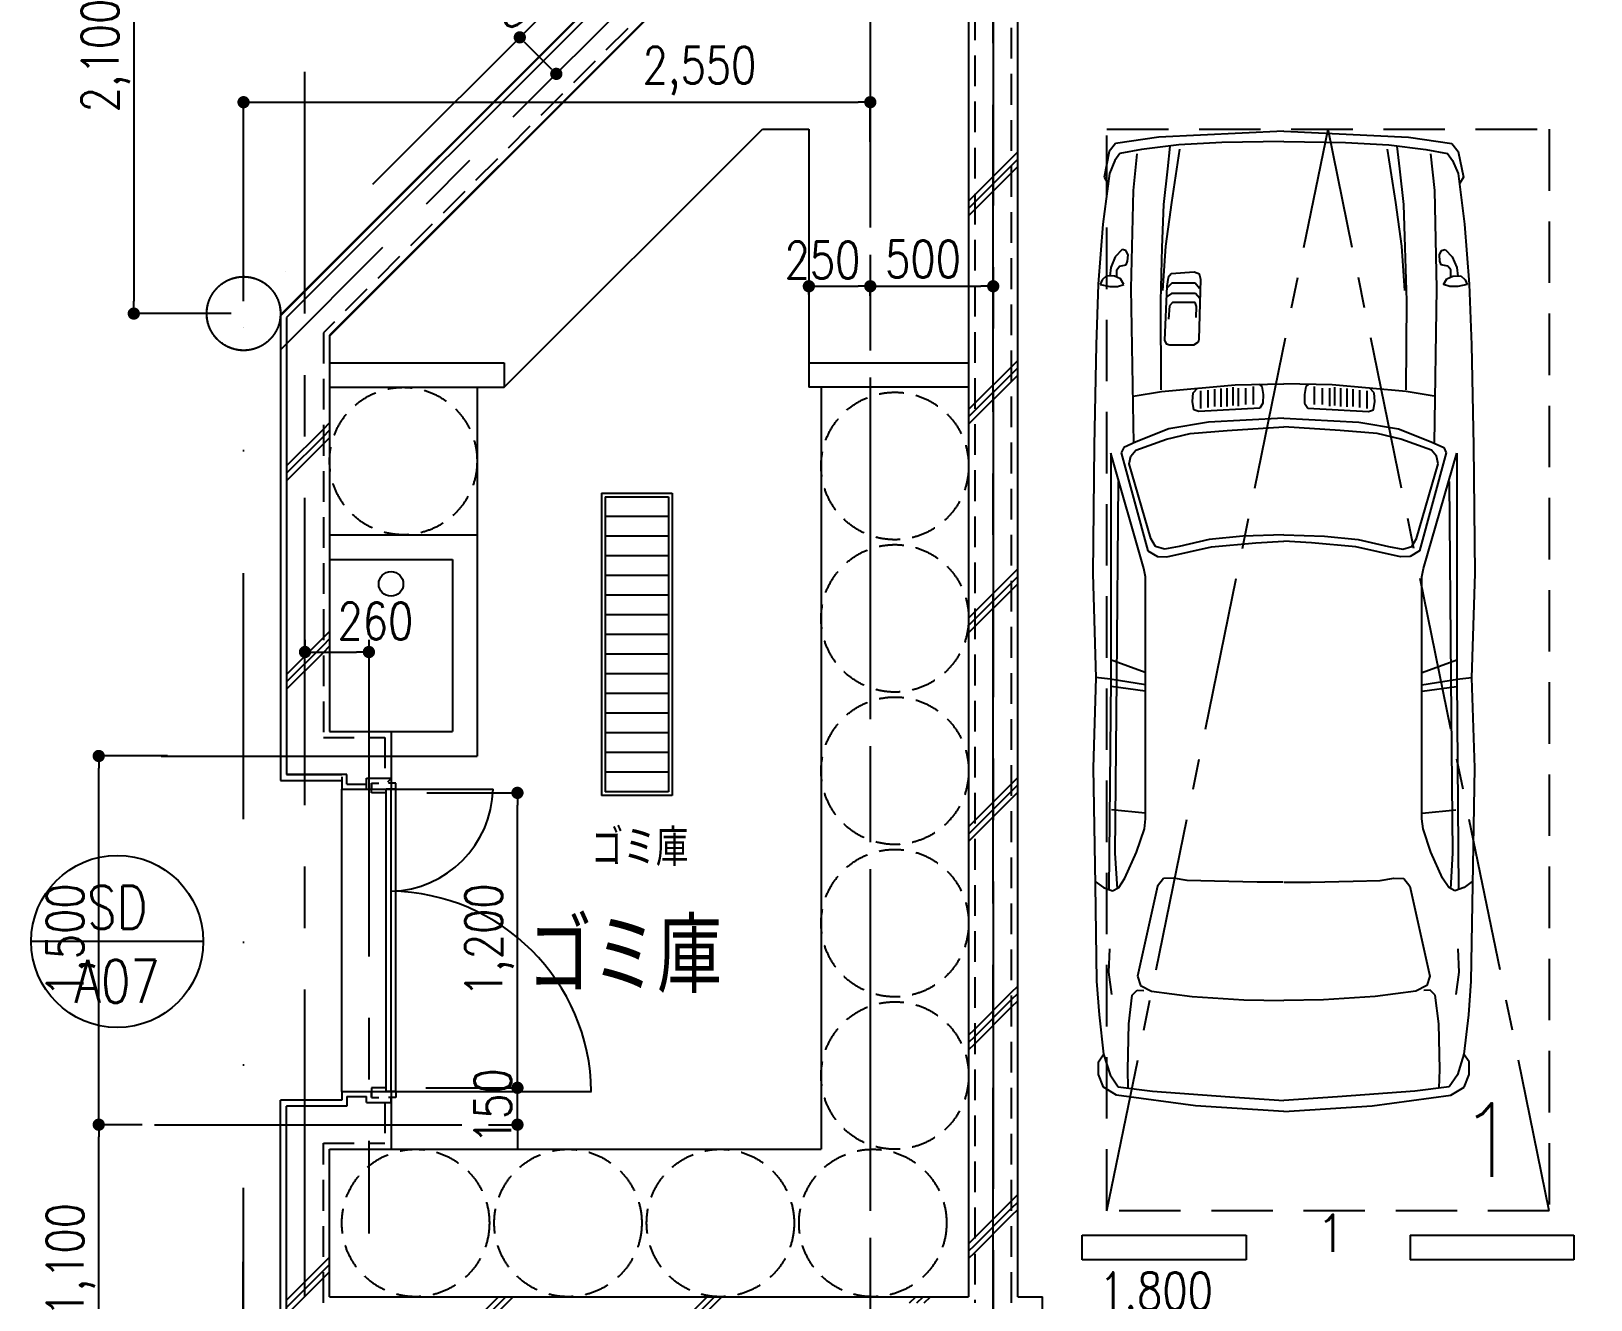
# Model space of a CAD drawing. Header units: millimetres. Extents: x 15495 to 166182, y -39946 to 18307.
# Drawn here: x 26627 to 32972, y -27691 to -22530 of the extents above; entities that cross this region are included whole.
import ezdxf
from ezdxf.enums import TextEntityAlignment as Align

# ---------------------------------------------------------------- set-up
doc = ezdxf.new("R2010")
doc.units = ezdxf.units.MM
doc.header["$LTSCALE"] = 1000
for name, pattern in [('CENTER', [2, 1.25, -0.25, 0.25, -0.25]), ('DASHED', [0.75, 0.5, -0.25]), ('DASHED2', [0.375, 0.25, -0.125]), ('DIVIDEX2', [2.5, 1, -0.5, 0, -0.5, 0, -0.5])]:
    doc.linetypes.add(name, pattern=pattern)
doc.layers.get('0').update_dxf_attribs({"linetype": 'CONTINUOUS'})
for name, color, linetype in [('1F-A_ELSE-100', 6, 'CONTINUOUS'), ('1F-A_ELSE-50', 6, 'CONTINUOUS'), ('1F-A_SITE-100', 1, 'DIVIDEX2'), ('1F-A_SITE-50', 1, 'DIVIDEX2'), ('1F-DT_ID-100', 13, 'CONTINUOUS'), ('1F-E_DIM-50', 3, 'CONTINUOUS'), ('1F-E_GRID-100', 1, 'CENTER'), ('1F-E_GRID-50', 1, 'CENTER'), ('1F-E_TEXT-100', 3, 'CONTINUOUS'), ('1F-E_TEXT-50', 3, 'CONTINUOUS'), ('1F-F_FINI1-100', 190, 'CONTINUOUS'), ('1F-F_FINI1-50', 190, 'CONTINUOUS'), ('1F-F_FITT1-100', 5, 'CONTINUOUS'), ('1F-F_FITT1-50', 5, 'CONTINUOUS'), ('1F-F_HAT1-50', 9, 'CONTINUOUS'), ('1F-H-AREA-50', 1, 'CENTER'), ('1F-H_LINE1-100', 140, 'CONTINUOUS'), ('1F-H_LINE1-50', 140, 'CONTINUOUS'), ('1F-R_EWALL-50', 7, 'CONTINUOUS'), ('DT_ID', 13, 'CONTINUOUS'), ('E_TEXT', 3, 'CONTINUOUS'), ('F_FITT1-100', 5, 'CONTINUOUS'), ('F_FITT1-50', 5, 'CONTINUOUS')]:
    doc.layers.add(name, color=color, linetype=linetype)
doc.styles.add('DIM', font='romans.shx', dxfattribs={"width": 0.8, "bigfont": 'bigfont.shx'})
doc.styles.add('ROOM', font='romans.shx', dxfattribs={"width": 0.8, "bigfont": 'bigfont.shx'})
doc.styles.get("Standard").update_dxf_attribs({"font": 'txt.shx', "bigfont": 'bigfont.shx'})
doc.dimstyles.new('DIM50_3_3', dxfattribs={"dimscale": 50, "dimtxt": 3, "dimasz": 1, "dimexe": 0, "dimexo": 1, "dimgap": 0.5, "dimtad": 1, "dimdec": 1, "dimdsep": 46, "dimlunit": 6, "dimtxsty": 'DIM', "dimblk1": 'DOT', "dimblk2": 'DOT', "dimsah": 1, "dimcen": 1, "dimclrd": 256, "dimclre": 256, "dimclrt": 256, "dimadec": 0, "dimazin": 0, "dimtfac": 1, "dimtdec": 1, "dimtix": 1, "dimtmove": 2, "dimatfit": 3, "dimldrblk": 'DOT', "dimfxl": 1, "dimtvp": 0.833333, "dimtolj": 1, "dimarcsym": 0})
pattern_1 = [(45, (-28400.75, 19761.25), (-424.264, 424.264), []), (45, (-28370.75, 19761.25), (-424.264, 424.264), []), (45, (-28340.75, 19761.25), (-424.264, 424.264), [])]

# ---------------------------------------------------------------- blocks, each defined once
blk = doc.blocks.new('TATEGU-KIGOU')
at = {"color": 2}
blk.add_line((350, 0), (-350, 0), dxfattribs=at)
blk.add_circle((0, 0), 350, dxfattribs=at)
at = {"color": 2, "style": 'ROOM', "width": 0.8}
for tag, p in [('建具種別', (0, 51.6)), ('建具番号', (0, -250.1))]:
    blk.add_attdef(tag, text='', height=175, dxfattribs=at).set_placement(p, align=Align.CENTER)
at = {"flags": 1}
for tag, p in [('内法寸法（W）', (-414, -713.8)), ('内法寸法（H）', (-414, -1063.8)), ('階', (-373.6, -1414.3)), ('部屋名', (-373.6, -1786.8)), ('メーカー名', (-373.6, -2148.9)), ('値段', (-373.6, -2498.9)), ('重量', (-373.6, -2848.9)), ('建具形状', (-373.6, -3199)), ('開閉方式', (-373.6, -3549)), ('取付場所', (-373.6, -3899)), ('見込', (-373.6, -4296.3)), ('扉厚', (-373.6, -4646.3)), ('仕上', (-373.6, -4996.3)), ('ガラス', (-373.6, -5346.3)), ('建具金物', (-373.6, -5696.3)), ('枠形状', (-373.6, -6046.3)), ('沓摺形状', (-373.6, -6396.3)), ('特記事項', (-373.6, -6746.3)), ('防火性能', (-373.6, -7096.3))]:
    blk.add_attdef(tag, p, '', height=175, dxfattribs=at)
blk = doc.blocks.new('SD-A07_100')
at = {"layer": 'F_FITT1-100'}
for p, q in [((0, -1230), (0, 0)), ((0, 0), (415, 0)), ((0, -1230), (815, -1230))]:
    blk.add_line(p, q, dxfattribs=at)
for centre, radius, start, end in [((-10.9, 10.9), 426.1, 271.47208, 358.52792), ((-10.8, -1240.8), 825.8, 0.74767, 89.25233)]:
    blk.add_arc(centre, radius, start, end, dxfattribs=at)
blk = doc.blocks.new('ROOM')
at = {"layer": 'DT_ID', "flags": 1}
for tag, p in [('室番号', (0, 500)), ('面積', (0, -500)), ('内装制限', (0, -1000)), ('仕上レベル', (0, -1500)), ('スラブレベル', (0, -2000)), ('天井高', (0, -2500)), ('床下地', (0, -3000)), ('床仕上', (0, -3500)), ('巾木高さ', (0, -4000)), ('巾木仕上', (0, -4500)), ('壁下地', (0, -5000)), ('壁仕上', (0, -5500)), ('天井下地', (0, -6000)), ('天井仕上', (0, -6500)), ('見切縁', (0, -7000)), ('備考', (0, -7500))]:
    blk.add_attdef(tag, p, '', height=300, dxfattribs=at)
at = {"layer": 'E_TEXT', "style": 'ROOM', "width": 0.8}
blk.add_attdef('室名', (0, 0), '', height=300, dxfattribs=at)
blk = doc.blocks.new('CAR')
at = {"layer": '1F-H_LINE1-100', "linetype": 'DASHED', "ltscale": 0.5}
for p, q in [((0, -4400), (0, 0)), ((0, 0), (1800, 0)), ((1800, 0), (1800, -4400)), ((1800, -4400), (0, -4400))]:
    blk.add_line(p, q, dxfattribs=at)
at = {"layer": '1F-H_LINE1-100', "linetype": 'CENTER', "ltscale": 0.5}
for p in [(0, -4400), (1800, -4400)]:
    blk.add_line(p, (900, 0), dxfattribs=at)
blk = doc.blocks.new('1F-BLOCK_100')
at = {"layer": '1F-A_ELSE-100'}
for p, q in [((-1489.34, 10600), (-439.34, 11650)), ((-439.34, 11650), (-250, 11650)), ((-250, 11650), (-250, 10600)), ((-2200, 10700), (-1489.34, 10700)), ((-1489.34, 10700), (-1489.34, 10600)), ((-250, 10700), (400, 10700)), ((-2200, 10600), (-1489.34, 10600)), ((-1600, 10600), (-1600, 9100)), ((400, 10600), (-250, 10600)), ((-200, 10600), (-200, 7500)), ((-1079.29, 10154.29), (-1079.29, 8954.29)), ((-1079.29, 10154.29), (-820.71, 10154.29)), ((-820.71, 10154.29), (-820.71, 8954.29)), ((-820.71, 10074.29), (-1079.29, 10074.29)), ((-2200, 10000), (-1600, 10000)), ((-820.71, 9994.29), (-1079.29, 9994.29)), ((-2200, 9900), (-1700, 9900)), ((-1700, 9900), (-1700, 9200)), ((-820.71, 9914.29), (-1079.29, 9914.29)), ((-820.71, 9834.29), (-1079.29, 9834.29)), ((-820.71, 9754.29), (-1079.29, 9754.29)), ((-820.71, 9674.29), (-1079.29, 9674.29)), ((-820.71, 9594.29), (-1079.29, 9594.29)), ((-820.71, 9514.29), (-1079.29, 9514.29)), ((-820.71, 9434.29), (-1079.29, 9434.29)), ((-820.71, 9354.29), (-1079.29, 9354.29)), ((-820.71, 9274.29), (-1079.29, 9274.29)), ((-1950, 9200), (-1700, 9200)), ((-820.71, 9194.29), (-1079.29, 9194.29)), ((-1950, 9100), (-1600, 9100)), ((-820.71, 9114.29), (-1079.29, 9114.29)), ((-820.71, 9034.29), (-1079.29, 9034.29)), ((-820.71, 8954.29), (-1079.29, 8954.29)), ((-1950, 7500), (-200, 7500))]:
    blk.add_line(p, q, dxfattribs=at)
blk.add_circle((-1950, 9800), 50, dxfattribs=at)
at = {"layer": '1F-A_SITE-100'}
for p in [(450, 13900), (-2553.09, -3657.71)]:
    blk.add_line(p, (-2549.38, 10900.29), dxfattribs=at)
blk.add_circle((-2549.38, 10900.29), 150, dxfattribs=at)
at = {"layer": '1F-E_GRID-100'}
blk.add_line((0, 18500), (0, -3400), dxfattribs=at)
at = {"layer": '1F-F_FINI1-100'}
for p, q in [((-2400, 10891.42), (-791.42, 12500)), ((-2200, 10808.58), (-708.58, 12300)), ((400, 12300), (400, 6900)), ((600, 6900), (600, 12300)), ((-2400, 10891.42), (-2400, 9000)), ((-2200, 10808.58), (-2200, 9200)), ((-2200, 9200), (-1950, 9200)), ((-1950, 9200), (-1950, 8965)), ((-2400, 9000), (-2150, 9000)), ((-2150, 9000), (-2150, 8965)), ((-2150, 8965), (-1950, 8965)), ((-2400, 6700), (-2400, 7700)), ((-2150, 7700), (-2400, 7700)), ((-2150, 7735), (-1950, 7735)), ((-2150, 7735), (-2150, 7700)), ((-1950, 7735), (-1950, 7500)), ((-2200, 6900), (-2200, 7500)), ((-2200, 7500), (-1950, 7500)), ((-2200, 6900), (400, 6900)), ((600, 6900), (700, 6900)), ((700, 6600), (700, 6900))]:
    blk.add_line(p, q, dxfattribs=at)
at = {"layer": '1F-H_LINE1-100'}
for p, q in [((862.5, 7150), (1529.17, 7150)), ((862.5, 7050), (862.5, 7150)), ((1529.17, 7150), (1529.17, 7050)), ((2195.83, 7150), (2862.5, 7150)), ((2195.83, 7150), (2195.83, 7050)), ((2862.5, 7150), (2862.5, 7050)), ((1529.17, 7050), (862.5, 7050)), ((2862.5, 7050), (2195.83, 7050))]:
    blk.add_line(p, q, dxfattribs=at)
at = {"layer": '1F-H_LINE1-100', "linetype": 'DASHED', "ltscale": 0.2}
for centre in [(-1900, 10300), (100, 10280), (100, 9660), (100, 9040), (100, 8420), (100, 7800), (-1850, 7200), (-1230, 7200), (-610, 7200), (10, 7200)]:
    blk.add_circle(centre, 300, dxfattribs=at)
at = {"layer": '1F-DT_ID-100'}
blk.add_blockref('TATEGU-KIGOU', (-3063.95, 8345.55), dxfattribs=at).add_auto_attribs({'建具種別': 'SD', '建具番号': 'A07'})
at = {"layer": '1F-E_TEXT-100'}
ref = blk.add_blockref('ROOM', (-1395.52, 8135.71), dxfattribs=at)
ref.add_attrib('室名', 'ゴミ庫', (-1395.52, 8135.71), dxfattribs={"height": 300, "style": 'ROOM', "width": 0.8})
at = {"layer": '1F-F_FITT1-100'}
blk.add_blockref('SD-A07_100', (-1950, 8965), dxfattribs=at)
at = {"layer": '1F-H_LINE1-100'}
blk.add_blockref('CAR', (962.5, 11650), dxfattribs=at)
at = {"layer": '1F-E_TEXT-100'}
blk.add_text('1', height=300, dxfattribs=at).set_placement((2387.43, 7387.5))
blk = doc.blocks.new('DOT')
at = {"color": 0, "linetype": 'ByBlock'}
blk.add_line((-0.5, 0), (-1, 0), dxfattribs=at)
at = {"color": 0, "linetype": 'ByBlock', "const_width": 0.5}
blk.add_lwpolyline([(-0.25, 0, 1), (0.25, 0, 1)], format="xyb", close=True, dxfattribs=at)
blk = doc.blocks.new('*D838')
at = {"layer": '1F-E_DIM-50', "lineweight": -2}
for p, q in [((27490.7, -23628.7), (27490.7, -22818.7)), ((27540.7, -22818.7), (29990.7, -22818.7)), ((30040.7, -22980), (30040.7, -22818.7))]:
    blk.add_line(p, q, dxfattribs=at)
at = {"layer": '1F-E_DIM-50', "lineweight": -2, "xscale": 50, "yscale": 50, "zscale": 50, "rotation": 180}
blk.add_blockref('DOT', (27490.7, -22818.7), dxfattribs=at)
at = {"layer": '1F-E_DIM-50', "lineweight": -2, "xscale": 50, "yscale": 50, "zscale": 50}
blk.add_blockref('DOT', (30040.7, -22818.7), dxfattribs=at)
at = {"layer": '1F-E_DIM-50', "insert": (29345.8, -22691.1), "char_height": 150, "attachment_point": 5, "style": 'DIM'}
blk.add_mtext('\\A1;2,550', dxfattribs=at)
blk = doc.blocks.new('_DOT')
at = {"color": 0, "linetype": 'ByBlock'}
blk.add_line((-0.5, 0), (-1, 0), dxfattribs=at)
at = {"color": 0, "linetype": 'ByBlock', "const_width": 0.5}
blk.add_lwpolyline([(-0.25, 0, 1), (0.25, 0, 1)], format="xyb", close=True, dxfattribs=at)
blk = doc.blocks.new('*D837')
at = {"layer": '1F-E_DIM-50', "lineweight": -2}
for p, q in [((27067.2, -21578.7), (27044.2, -21578.7)), ((27044.2, -21628.7), (27044.2, -23628.7)), ((27440.7, -23678.7), (27044.2, -23678.7))]:
    blk.add_line(p, q, dxfattribs=at)
at = {"layer": '1F-E_DIM-50', "lineweight": -2, "xscale": 50, "yscale": 50, "zscale": 50}
for p, rotation in [((27044.2, -21578.7), 90), ((27044.2, -23678.7), 270)]:
    blk.add_blockref('DOT', p, dxfattribs=dict(at, rotation=rotation))
at = {"layer": '1F-E_DIM-50', "insert": (26929.9, -22628.7), "char_height": 150, "attachment_point": 5, "rotation": 90, "style": 'DIM'}
blk.add_mtext('\\A1;2,100', dxfattribs=at)
blk = doc.blocks.new('*D840')
at = {"layer": '1F-E_DIM-50', "lineweight": -2}
for p, q in [((30540.7, -23517.5), (30540.7, -23567.5)), ((30040.7, -23550.1), (30040.7, -23567.5)), ((30090.7, -23567.5), (30490.7, -23567.5))]:
    blk.add_line(p, q, dxfattribs=at)
at = {"layer": '1F-E_DIM-50', "lineweight": -2, "xscale": 50, "yscale": 50, "zscale": 50, "rotation": 180}
blk.add_blockref('DOT', (30040.7, -23567.5), dxfattribs=at)
at = {"layer": '1F-E_DIM-50', "lineweight": -2, "xscale": 50, "yscale": 50, "zscale": 50}
blk.add_blockref('DOT', (30540.7, -23567.5), dxfattribs=at)
at = {"layer": '1F-E_DIM-50', "insert": (30255.2, -23456.8), "char_height": 150, "attachment_point": 5, "style": 'DIM'}
blk.add_mtext('\\A1;500', dxfattribs=at)
blk = doc.blocks.new('*D859')
at = {"layer": '1F-E_DIM-50', "lineweight": -2}
for p, q in [((30040.7, -27754.9), (30040.7, -27795.2)), ((30090.7, -27795.2), (31790.7, -27795.2)), ((31840.7, -27805.9), (31840.7, -27795.2))]:
    blk.add_line(p, q, dxfattribs=at)
at = {"layer": '1F-E_DIM-50', "lineweight": -2, "xscale": 50, "yscale": 50, "zscale": 50, "rotation": 180}
blk.add_blockref('DOT', (30040.7, -27795.2), dxfattribs=at)
at = {"layer": '1F-E_DIM-50', "lineweight": -2, "xscale": 50, "yscale": 50, "zscale": 50}
blk.add_blockref('DOT', (31840.7, -27795.2), dxfattribs=at)
at = {"layer": '1F-E_DIM-50', "insert": (31203, -27678), "char_height": 150, "attachment_point": 5, "style": 'DIM'}
blk.add_mtext('\\A1;1,800', dxfattribs=at)
blk = doc.blocks.new('*D850')
at = {"layer": '1F-E_DIM-50', "lineweight": -2}
for p, q in [((27181.1, -25478.7), (26901.6, -25478.7)), ((26901.6, -26928.7), (26901.6, -25528.7)), ((27078.1, -26978.7), (26901.6, -26978.7))]:
    blk.add_line(p, q, dxfattribs=at)
at = {"layer": '1F-E_DIM-50', "lineweight": -2, "xscale": 50, "yscale": 50, "zscale": 50}
for p, rotation in [((26901.6, -25478.7), 90), ((26901.6, -26978.7), 270)]:
    blk.add_blockref('DOT', p, dxfattribs=dict(at, rotation=rotation))
at = {"layer": '1F-E_DIM-50', "insert": (26787.3, -26228.7), "char_height": 150, "attachment_point": 5, "rotation": 90, "style": 'DIM'}
blk.add_mtext('\\A1;1,500', dxfattribs=at)
blk = doc.blocks.new('*D852')
at = {"layer": '1F-E_DIM-50', "lineweight": -2}
for p, q in [((27078.1, -26978.7), (26901.6, -26978.7)), ((26901.6, -28028.7), (26901.6, -27028.7)), ((26902.3, -28078.7), (26901.6, -28078.7))]:
    blk.add_line(p, q, dxfattribs=at)
at = {"layer": '1F-E_DIM-50', "lineweight": -2, "xscale": 50, "yscale": 50, "zscale": 50}
for p, rotation in [((26901.6, -26978.7), 90), ((26901.6, -28078.7), 270)]:
    blk.add_blockref('DOT', p, dxfattribs=dict(at, rotation=rotation))
at = {"layer": '1F-E_DIM-50', "insert": (26787.3, -27528.7), "char_height": 150, "attachment_point": 5, "rotation": 90, "style": 'DIM'}
blk.add_mtext('\\A1;1,100', dxfattribs=at)
blk = doc.blocks.new('*D858')
at = {"layer": '1F-E_DIM-50', "lineweight": -2}
for p, q in [((28605.1, -26778.7), (28605.1, -26728.7)), ((28232.7, -26828.7), (28605.1, -26828.7)), ((28605.1, -26978.7), (28605.1, -26828.7)), ((28487.6, -26978.7), (28605.1, -26978.7)), ((28605.1, -27028.7), (28605.1, -27078.7))]:
    blk.add_line(p, q, dxfattribs=at)
at = {"layer": '1F-E_DIM-50', "lineweight": -2, "xscale": 50, "yscale": 50, "zscale": 50}
for p, rotation in [((28605.1, -26828.7), 270), ((28605.1, -26978.7), 90)]:
    blk.add_blockref('DOT', p, dxfattribs=dict(at, rotation=rotation))
at = {"layer": '1F-E_DIM-50', "insert": (28505.1, -26903.7), "char_height": 150, "attachment_point": 5, "rotation": 90, "style": 'DIM'}
blk.add_mtext('\\A1;150', dxfattribs=at)
blk = doc.blocks.new('SD-A07_50')
at = {"layer": 'F_FITT1-50'}
for p, q in [((-80, 440), (-80, 415)), ((-80, 415), (-80, 440)), ((-80, 400), (-80, 440)), ((-80, 440), (-80, 415)), ((-80, 440), (-50, 440)), ((-80, 440), (-50, 440)), ((-20, 400), (-80, 400)), ((20, 415), (-20, 415)), ((20, 440), (-10, 440)), ((20, 440), (-10, 440)), ((20, 415), (20, 440)), ((-20, -800), (-80, -800)), ((-80, -800), (-80, -840)), ((-80, -840), (-80, -815)), ((-80, -815), (-80, -840)), ((-80, -840), (-80, -815)), ((20, -815), (-20, -815)), ((20, -815), (-20, -815)), ((20, -815), (20, -840)), ((-80, -840), (-50, -840)), ((-80, -840), (-50, -840)), ((20, -840), (-10, -840)), ((20, -840), (-10, -840))]:
    blk.add_line(p, q, dxfattribs=at)
at = {"layer": 'F_FITT1-50', "linetype": 'Continuous'}
for p, q in [((-20, -815), (-20, 415)), ((0, 415), (415, 415)), ((20, -815), (20, 415)), ((0, -815), (815, -815))]:
    blk.add_line(p, q, dxfattribs=at)
at = {"layer": 'F_FITT1-50'}
for centre, radius, start, end in [((-10.9, 425.9), 426.1, 271.47208, 358.52792), ((-10.8, -825.8), 825.8, 0.74767, 89.25233)]:
    blk.add_arc(centre, radius, start, end, dxfattribs=at)
blk = doc.blocks.new('*D851')
at = {"layer": '1F-E_DIM-50', "lineweight": -2}
for p, q in [((28236.3, -25628.7), (28605.1, -25628.7)), ((28605.1, -26778.7), (28605.1, -25678.7)), ((28232.7, -26828.7), (28605.1, -26828.7))]:
    blk.add_line(p, q, dxfattribs=at)
at = {"layer": '1F-E_DIM-50', "lineweight": -2, "xscale": 50, "yscale": 50, "zscale": 50}
for p, rotation in [((28605.1, -25628.7), 90), ((28605.1, -26828.7), 270)]:
    blk.add_blockref('DOT', p, dxfattribs=dict(at, rotation=rotation))
at = {"layer": '1F-E_DIM-50', "insert": (28490.8, -26228.7), "char_height": 150, "attachment_point": 5, "rotation": 90, "style": 'DIM'}
blk.add_mtext('\\A1;1,200', dxfattribs=at)
blk = doc.blocks.new('*D836')
at = {"layer": '1F-E_DIM-50', "lineweight": -2}
for p, q in [((27740.7, -25005.7), (27740.7, -25055.7)), ((27790.7, -25055.7), (27950.7, -25055.7)), ((28000.7, -25005.7), (28000.7, -25055.7))]:
    blk.add_line(p, q, dxfattribs=at)
at = {"layer": '1F-E_DIM-50', "lineweight": -2, "xscale": 50, "yscale": 50, "zscale": 50, "rotation": 180}
blk.add_blockref('DOT', (27740.7, -25055.7), dxfattribs=at)
at = {"layer": '1F-E_DIM-50', "lineweight": -2, "xscale": 50, "yscale": 50, "zscale": 50}
blk.add_blockref('DOT', (28000.7, -25055.7), dxfattribs=at)
at = {"layer": '1F-E_DIM-50', "insert": (28027.2, -24929.7), "char_height": 150, "attachment_point": 5, "style": 'DIM'}
blk.add_mtext('\\A1;260', dxfattribs=at)
blk = doc.blocks.new('*D841')
at = {"layer": '1F-E_DIM-50', "lineweight": -2}
for p, q in [((29790.7, -23600.6), (29790.7, -23567.5)), ((29840.7, -23567.5), (29990.7, -23567.5)), ((30040.7, -23606.3), (30040.7, -23567.5))]:
    blk.add_line(p, q, dxfattribs=at)
at = {"layer": '1F-E_DIM-50', "lineweight": -2, "xscale": 50, "yscale": 50, "zscale": 50, "rotation": 180}
blk.add_blockref('DOT', (29790.7, -23567.5), dxfattribs=at)
at = {"layer": '1F-E_DIM-50', "lineweight": -2, "xscale": 50, "yscale": 50, "zscale": 50}
blk.add_blockref('DOT', (30040.7, -23567.5), dxfattribs=at)
at = {"layer": '1F-E_DIM-50', "insert": (29846.2, -23460.8), "char_height": 150, "attachment_point": 5, "style": 'DIM'}
blk.add_mtext('\\A1;250', dxfattribs=at)
blk = doc.blocks.new('*D849')
at = {"layer": '1F-E_DIM-50', "lineweight": -2}
for p, q in [((34640.7, -27745.2), (34640.7, -27795.2)), ((31840.7, -27805.9), (31840.7, -27795.2)), ((31890.7, -27795.2), (34590.7, -27795.2))]:
    blk.add_line(p, q, dxfattribs=at)
at = {"layer": '1F-E_DIM-50', "lineweight": -2, "xscale": 50, "yscale": 50, "zscale": 50, "rotation": 180}
blk.add_blockref('DOT', (31840.7, -27795.2), dxfattribs=at)
at = {"layer": '1F-E_DIM-50', "lineweight": -2, "xscale": 50, "yscale": 50, "zscale": 50}
blk.add_blockref('DOT', (34640.7, -27795.2), dxfattribs=at)
at = {"layer": '1F-E_DIM-50', "insert": (33426.2, -27668.7), "char_height": 150, "attachment_point": 5, "style": 'DIM'}
blk.add_mtext('\\A1;2,800', dxfattribs=at)
blk = doc.blocks.new('*D839')
at = {"layer": '1F-E_DIM-50', "lineweight": -2}
for p, q in [((28579.2, -22590.3), (28614.6, -22554.9)), ((28649.9, -22590.3), (28727.7, -22668)), ((28727.7, -22738.8), (28763.1, -22703.4))]:
    blk.add_line(p, q, dxfattribs=at)
at = {"layer": '1F-E_DIM-50', "lineweight": -2, "xscale": 50, "yscale": 50, "zscale": 50}
for p, rotation in [((28614.6, -22554.9), 135.0003040198518), ((28763.1, -22703.4), 315.0003040198518)]:
    blk.add_blockref('DOT', p, dxfattribs=dict(at, rotation=rotation))
at = {"layer": '1F-E_DIM-50', "insert": (28542.6, -22376.6), "char_height": 150, "attachment_point": 5, "rotation": 315.0003, "style": 'DIM'}
blk.add_mtext('\\A1;210', dxfattribs=at)
blk = doc.blocks.new('1F-BLOCK_50')
at = {"layer": '1F-F_HAT1-50'}
h = blk.add_hatch(dxfattribs=at)
h.set_pattern_fill('RC4', color=256, scale=30, style=0)
h.set_pattern_definition(pattern_1)
h.paths.add_polyline_path([(700, 13000), (675, 13000), (675, 12325), (575, 12325), (575, 11717.23), (600, 11716.42), (600, 12300), (700, 12300)])
h.paths.add_polyline_path([(575, 12325), (425, 12325), (425, 11722.1), (575, 11717.23)])
h = blk.add_hatch(dxfattribs=at)
h.set_pattern_fill('RC4', color=256, scale=30, style=0)
h.set_pattern_definition(pattern_1)
h.paths.add_polyline_path([(-718.93, 12325), (-75, 12325), (-75, 12475), (-781.07, 12475), (-2375, 10881.07), (-2375, 9025), (-2130, 9025), (-2130, 8970), (-2050, 8970), (-2050, 8995), (-1975, 8995), (-1975, 9175), (-2225, 9175), (-2225, 10818.93)])
h = blk.add_hatch(dxfattribs=at)
h.set_pattern_fill('RC4', color=256, scale=30, style=0)
h.set_pattern_definition(pattern_1)
h.paths.add_polyline_path([(-708.58, 12300), (0, 12300), (0, 12325), (-718.93, 12325), (-2225, 10818.93), (-2225, 9175), (-1975, 9175), (-1975, 8995), (-1950, 8995), (-1950, 9200), (-2200, 9200), (-2200, 10808.58)])
h = blk.add_hatch(dxfattribs=at)
h.set_pattern_fill('RC4', color=256, scale=30, style=0)
h.set_pattern_definition(pattern_1)
h.paths.add_polyline_path([(600, 11716.42), (575, 11717.23), (575, 8346.47), (600, 8343.18)])
h.paths.add_polyline_path([(575, 11717.23), (425, 11722.1), (425, 8366.2), (575, 8346.47)])
h.paths.add_polyline_path([(425, 11722.1), (400, 11722.92), (400, 10280.39, -0.0006455), (400, 10279.61), (400, 9660.39, -0.0006455), (400, 9659.61), (400, 9040.39, -0.0006455), (400, 9039.61), (400, 8420.39, -0.0006455), (400, 8419.61), (400, 8369.49), (425, 8366.2)])
h = blk.add_hatch(dxfattribs=at)
h.set_pattern_fill('RC4', color=256, scale=30, style=0)
h.set_pattern_definition(pattern_1)
h.paths.add_polyline_path([(-75, 6875), (-2225, 6875), (-2225, 7525), (-1975, 7525), (-1975, 7705), (-2050, 7705), (-2050, 7730), (-2130, 7730), (-2130, 7675), (-2375, 7675), (-2375, 6725), (-75, 6725)])
h.paths.add_polyline_path([(425, 8366.2), (400, 8369.49), (400, 7800.39, -0.0006455), (400, 7799.61), (400, 6900), (0, 6900), (0, 6875), (425, 6875)])
h.paths.add_polyline_path([(0, 6900), (-2200, 6900), (-2200, 7500), (-1950, 7500), (-1950, 7705), (-1975, 7705), (-1975, 7525), (-2225, 7525), (-2225, 6875), (0, 6875)])
h = blk.add_hatch(dxfattribs=at)
h.set_pattern_fill('RC4', color=256, scale=30, style=0)
h.set_pattern_definition(pattern_1)
h.paths.add_polyline_path([(575, 8346.47), (425, 8366.2), (425, 6875), (575, 6875)])
h = blk.add_hatch(dxfattribs=at)
h.set_pattern_fill('RC4', color=256, scale=30, style=0)
h.set_pattern_definition(pattern_1)
h.paths.add_polyline_path([(1886.67, 6500), (675, 6500), (675, 6400), (1725, 6400), (1725, 6050), (1875, 6050), (1875, 6400), (1983.78, 6400)])
h.paths.add_polyline_path([(1813.84, 6575), (675, 6575), (675, 6500), (1886.67, 6500)])
h.paths.add_polyline_path([(700, 6900), (600, 6900), (600, 8343.18), (575, 8346.47), (575, 6875), (675, 6875), (675, 6575), (1813.84, 6575), (1789.56, 6600), (700, 6600)])
at = {"layer": '1F-A_ELSE-50'}
for p, q in [((-1489.34, 10600), (-439.34, 11650)), ((-439.34, 11650), (-250, 11650)), ((-250, 11650), (-250, 10600)), ((-2200, 10700), (-1489.34, 10700)), ((-1489.34, 10700), (-1489.34, 10600)), ((-250, 10700), (400, 10700)), ((-2200, 10600), (-1489.34, 10600)), ((-1600, 10600), (-1600, 9100)), ((400, 10600), (-250, 10600)), ((-200, 10600), (-200, 7500)), ((-1094.29, 10169.29), (-1094.29, 8939.29)), ((-1094.29, 10169.29), (-805.71, 10169.29)), ((-1079.29, 10154.29), (-1079.29, 8954.29)), ((-1079.29, 10154.29), (-820.71, 10154.29)), ((-820.71, 10154.29), (-820.71, 8954.29)), ((-805.71, 10169.29), (-805.71, 8939.29)), ((-820.71, 10074.29), (-1079.29, 10074.29)), ((-2200, 10000), (-1600, 10000)), ((-820.71, 9994.29), (-1079.29, 9994.29)), ((-2200, 9900), (-1700, 9900)), ((-1700, 9900), (-1700, 9200)), ((-820.71, 9914.29), (-1079.29, 9914.29)), ((-820.71, 9834.29), (-1079.29, 9834.29)), ((-820.71, 9754.29), (-1079.29, 9754.29)), ((-820.71, 9674.29), (-1079.29, 9674.29)), ((-820.71, 9594.29), (-1079.29, 9594.29)), ((-820.71, 9514.29), (-1079.29, 9514.29)), ((-820.71, 9434.29), (-1079.29, 9434.29)), ((-820.71, 9354.29), (-1079.29, 9354.29)), ((-820.71, 9274.29), (-1079.29, 9274.29)), ((-1950, 9200), (-1700, 9200)), ((-820.71, 9194.29), (-1079.29, 9194.29)), ((-1950, 9100), (-1600, 9100)), ((-820.71, 9114.29), (-1079.29, 9114.29)), ((-820.71, 9034.29), (-1079.29, 9034.29)), ((-2150, 7735), (-2150, 8965)), ((-820.71, 8954.29), (-1079.29, 8954.29)), ((-805.71, 8939.29), (-1094.29, 8939.29)), ((-1950, 7500), (-200, 7500))]:
    blk.add_line(p, q, dxfattribs=at)
blk.add_circle((-1950, 9800), 50, dxfattribs=at)
at = {"layer": '1F-A_SITE-50'}
for p in [(450, 13900), (-2553.09, -3657.71)]:
    blk.add_line(p, (-2549.98, 10899.99), dxfattribs=at)
blk.add_circle((-2549.98, 10899.99), 150, dxfattribs=at)
at = {"layer": '1F-E_GRID-50'}
for p, q in [((0, 16639.66), (0, -3400)), ((-570.05, 12582.96), (-2401.49, 10751.5)), ((500, 12589.32), (500, 6721.13)), ((-2300, 6900), (-2300, 11882.94)), ((-2040, 9534.09), (-2040, 7157.14)), ((-2884.86, 9100), (-1425.52, 9100)), ((-2912.57, 7600), (-1437.36, 7600))]:
    blk.add_line(p, q, dxfattribs=at)
at = {"layer": '1F-F_FINI1-50'}
for p, q in [((-794.42, 12500), (-2400, 10894.41)), ((-711.58, 12300), (-2200, 10811.56)), ((400, 12300), (400, 6900)), ((600, 6900), (600, 12300)), ((-2400, 10894.41), (-2400, 9000)), ((-2200, 10811.56), (-2200, 9200)), ((-2200, 9200), (-1950, 9200)), ((-1950, 9200), (-1950, 9010)), ((-2150, 9015), (-2150, 8965)), ((-2400, 9000), (-2150, 9000)), ((-2150, 8965), (-2050, 8965)), ((-2050, 8965), (-2030, 8965)), ((-1950, 9010), (-1950, 8990)), ((-2400, 6700), (-2400, 7700)), ((-2150, 7700), (-2400, 7700)), ((-2150, 7735), (-2050, 7735)), ((-2150, 7735), (-2150, 7700)), ((-2050, 7735), (-2030, 7735)), ((-1950, 7690), (-1950, 7710)), ((-1950, 7690), (-1950, 7500)), ((-2200, 7500), (-1950, 7500)), ((-2200, 6900), (-2200, 7500)), ((-2200, 6900), (400, 6900)), ((600, 6900), (700, 6900)), ((700, 6600), (700, 6900))]:
    blk.add_line(p, q, dxfattribs=at)
at = {"layer": '1F-F_FITT1-50'}
for p, q in [((-2050, 8965), (-2050, 9010)), ((-2050, 9010), (-1950, 9010))]:
    blk.add_line(p, q, dxfattribs=at)
at = {"layer": '1F-H-AREA-50'}
blk.add_lwpolyline([(500, 13000), (26400, 13000), (26400, 6500), (500, 6500)], close=True, dxfattribs=at)
at = {"layer": '1F-H_LINE1-50', "ltscale": 0.5}
for p, q in [((1173.89, 11618.35), (998.11, 11591.78)), ((1681.9, 11641.94), (1173.89, 11618.35)), ((1681.9, 11641.94), (2189.91, 11618.35)), ((2189.91, 11618.35), (2365.69, 11591.78)), ((971.54, 11559.08), (951.1, 11454.84)), ((998.11, 11591.78), (971.54, 11559.08)), ((1015.42, 11551.8), (994.98, 11523.18)), ((1103.31, 11568.15), (1015.42, 11551.8)), ((1084.95, 11549.97), (1068.82, 11401.48)), ((1254.56, 11586.54), (1103.31, 11568.15)), ((1210.1, 11489.2), (1220.32, 11581.18)), ((1226.45, 11352.26), (1259.16, 11568.91)), ((1430.33, 11596.76), (1254.56, 11586.54)), ((1681.86, 11599.96), (1430.33, 11596.76)), ((1681.93, 11599.96), (1933.46, 11596.76)), ((1933.46, 11596.76), (2109.24, 11586.54)), ((2137.34, 11352.26), (2104.64, 11568.91)), ((2109.24, 11586.54), (2260.49, 11568.15)), ((2153.69, 11489.2), (2143.47, 11581.18)), ((2260.49, 11568.15), (2348.38, 11551.8)), ((2278.85, 11549.97), (2294.97, 11401.48)), ((2348.38, 11551.8), (2368.82, 11523.18)), ((2365.69, 11591.78), (2392.26, 11559.08)), ((2392.26, 11559.08), (2412.7, 11454.84)), ((994.98, 11523.18), (972.5, 11470.04)), ((1193.75, 11344.08), (1210.1, 11489.2)), ((2170.05, 11344.08), (2153.69, 11489.2)), ((2368.82, 11523.18), (2391.3, 11470.04)), ((972.5, 11470.04), (945.93, 11263.61)), ((951.1, 11454.84), (965.41, 11430.31)), ((2391.3, 11470.04), (2417.87, 11263.61)), ((2412.7, 11454.84), (2398.39, 11430.31)), ((1068.82, 11401.48), (1059.97, 11002.06)), ((2294.97, 11401.48), (2303.83, 11002.06)), ((1187.62, 11168.31), (1193.75, 11344.08)), ((1201.93, 11174.44), (1226.45, 11352.26)), ((2161.87, 11174.44), (2137.34, 11352.26)), ((2176.18, 11168.31), (2170.05, 11344.08)), ((945.93, 11263.61), (927.53, 11020.38)), ((2417.87, 11263.61), (2436.27, 11020.38)), ((1181.49, 10951.65), (1187.62, 11168.31)), ((1189.66, 10994.57), (1201.93, 11174.44)), ((2174.13, 10994.57), (2161.87, 11174.44)), ((2182.31, 10951.65), (2176.18, 11168.31)), ((996.51, 11130.49), (978.12, 11087.57)), ((1025.13, 11160.13), (996.51, 11130.49)), ((1039.43, 11157.06), (1025.13, 11160.13)), ((1048.63, 11138.67), (1039.43, 11157.06)), ((1041.48, 11098.81), (1046.59, 11113.12)), ((1046.59, 11113.12), (1048.63, 11138.67)), ((2315.16, 11138.67), (2324.36, 11157.06)), ((2317.21, 11113.12), (2315.16, 11138.67)), ((2322.32, 11098.81), (2317.21, 11113.12)), ((2324.36, 11157.06), (2338.67, 11160.13)), ((2338.67, 11160.13), (2367.28, 11130.49)), ((2367.28, 11130.49), (2385.68, 11087.57)), ((960.74, 11053.85), (943.37, 11037.49)), ((993.45, 11051.8), (960.74, 11053.85)), ((978.12, 11087.57), (974.03, 11052.82)), ((1017.97, 11041.58), (993.45, 11051.8)), ((1002.64, 11078.37), (1013.89, 11092.68)), ((1002.64, 11050.78), (1002.64, 11078.37)), ((1013.89, 11092.68), (1041.48, 11098.81)), ((1031.26, 11018.08), (1017.97, 11041.58)), ((1211.63, 11046.69), (1206.52, 11011.95)), ((1223.9, 11062.02), (1211.63, 11046.69)), ((1317.92, 11068.15), (1223.9, 11062.02)), ((1339.38, 11059.98), (1317.92, 11068.15)), ((1344.49, 11038.52), (1339.38, 11059.98)), ((2349.91, 11092.68), (2322.32, 11098.81)), ((2332.54, 11018.08), (2345.82, 11041.58)), ((2345.82, 11041.58), (2370.35, 11051.8)), ((2361.15, 11078.37), (2349.91, 11092.68)), ((2361.15, 11050.78), (2361.15, 11078.37)), ((2370.35, 11051.8), (2403.05, 11053.85)), ((2385.68, 11087.57), (2389.77, 11052.82)), ((2403.05, 11053.85), (2420.42, 11037.49)), ((927.53, 11020.38), (918.33, 10773.07)), ((943.37, 11037.49), (935.2, 11018.08)), ((935.2, 11018.08), (974.03, 11009.9)), ((974.03, 11009.9), (1005.71, 11009.9)), ((1005.71, 11009.9), (1031.26, 11018.08)), ((1059.97, 11002.06), (1070.32, 10373.37)), ((1206.52, 11011.95), (1197.33, 10792.23)), ((1225.94, 10982.31), (1207.55, 10969.02)), ((1226.96, 11023.19), (1209.59, 11005.81)), ((1323.03, 10981.29), (1225.94, 10982.31)), ((1322.01, 11024.21), (1226.96, 11023.19)), ((1339.38, 11002.75), (1322.01, 11024.21)), ((1340.4, 10961.87), (1323.03, 10981.29)), ((1337.34, 10795.29), (1344.49, 11038.52)), ((2303.83, 11002.06), (2293.48, 10373.37)), ((2358.09, 11009.9), (2332.54, 11018.08)), ((2389.77, 11009.9), (2358.09, 11009.9)), ((2428.6, 11018.08), (2389.77, 11009.9)), ((2420.42, 11037.49), (2428.6, 11018.08)), ((2436.27, 11020.38), (2445.46, 10773.07)), ((1183.53, 10589.88), (1181.49, 10951.65)), ((1217.77, 10932.23), (1213.68, 10877.05)), ((1230.03, 10945.52), (1217.77, 10932.23)), ((1320.98, 10944.5), (1230.03, 10945.52)), ((1327.12, 10929.17), (1320.98, 10944.5)), ((1325.07, 10884.2), (1327.12, 10929.17)), ((2180.27, 10589.88), (2182.31, 10951.65)), ((1197.33, 10792.23), (1203.46, 10776.9)), ((1335.29, 10785.07), (1337.34, 10795.29)), ((918.33, 10773.07), (910.16, 10362.24)), ((1203.46, 10776.9), (1218.79, 10772.81)), ((1218.79, 10772.81), (1315.87, 10772.81)), ((1315.87, 10772.81), (1335.29, 10785.07)), ((2445.46, 10773.07), (2453.64, 10362.24)), ((1184.36, 10583.05), (1484.2, 10610.42)), ((1313.32, 10577.61), (1332.74, 10598.05)), ((1450.26, 10597.03), (1450.26, 10522.43)), ((1474.79, 10600.1), (1474.79, 10525.5)), ((1484.2, 10610.42), (1681.73, 10613.89)), ((1496.25, 10597.03), (1496.25, 10523.45)), ((1525.89, 10597.03), (1525.89, 10529.58)), ((1557.57, 10603.16), (1557.57, 10529.58)), ((1580.56, 10612.87), (1592.31, 10603.67)), ((1592.31, 10603.67), (1597.93, 10570.46)), ((1879.6, 10610.42), (1682.06, 10613.89)), ((1771.48, 10603.67), (1765.86, 10570.46)), ((1783.24, 10612.87), (1771.48, 10603.67)), ((1806.23, 10603.16), (1806.23, 10529.58)), ((1837.91, 10597.03), (1837.91, 10529.58)), ((1867.55, 10597.03), (1867.55, 10523.45)), ((2179.43, 10583.05), (1879.6, 10610.42)), ((1889.01, 10600.1), (1889.01, 10525.5)), ((1913.53, 10597.03), (1913.53, 10522.43)), ((2050.48, 10577.61), (2031.06, 10598.05)), ((1069.79, 10563.4), (1184.36, 10583.05)), ((1311.28, 10541.85), (1313.32, 10577.61)), ((1316.38, 10508.12), (1311.28, 10541.85)), ((1343.98, 10585.79), (1343.98, 10513.23)), ((1373.61, 10588.86), (1373.61, 10518.34)), ((1400.19, 10591.92), (1400.19, 10522.43)), ((1425.73, 10594.99), (1425.73, 10520.39)), ((1597.42, 10535.2), (1584.14, 10515.28)), ((1597.93, 10570.46), (1597.42, 10535.2)), ((1765.86, 10570.46), (1766.37, 10535.2)), ((1766.37, 10535.2), (1779.66, 10515.28)), ((1938.06, 10594.99), (1938.06, 10520.39)), ((1963.61, 10591.92), (1963.61, 10522.43)), ((1990.18, 10588.86), (1990.18, 10518.34)), ((2019.82, 10585.79), (2019.82, 10513.23)), ((2047.41, 10508.12), (2052.52, 10541.85)), ((2052.52, 10541.85), (2050.48, 10577.61)), ((2294.01, 10563.4), (2179.43, 10583.05)), ((1336.82, 10500.97), (1316.38, 10508.12)), ((1584.14, 10515.28), (1336.82, 10500.97)), ((1681.86, 10475.04), (1376.43, 10457.79)), ((1681.93, 10475.04), (1987.37, 10457.79)), ((1779.66, 10515.28), (2026.97, 10500.97)), ((2026.97, 10500.97), (2047.41, 10508.12)), ((1214.96, 10431.22), (1082.1, 10378.08)), ((1204.99, 10389.32), (1301.06, 10411.8)), ((1376.43, 10457.79), (1214.96, 10431.22)), ((1301.06, 10411.8), (1452.31, 10424.07)), ((1452.31, 10424.07), (1681.9, 10439)), ((1911.49, 10424.07), (1681.9, 10439)), ((2062.74, 10411.8), (1911.49, 10424.07)), ((1987.37, 10457.79), (2148.84, 10431.22)), ((2158.8, 10389.32), (2062.74, 10411.8)), ((2148.84, 10431.22), (2281.69, 10378.08)), ((910.16, 10362.24), (905.05, 9843.09)), ((1031, 10355.6), (1020.78, 10333.11)), ((1082.1, 10378.08), (1031, 10355.6)), ((1059.87, 10319.83), (1080.31, 10344.35)), ((1080.31, 10344.35), (1204.99, 10389.32)), ((2283.48, 10344.35), (2158.8, 10389.32)), ((2281.69, 10378.08), (2332.79, 10355.6)), ((2303.92, 10319.83), (2283.48, 10344.35)), ((2332.79, 10355.6), (2343.01, 10333.11)), ((2453.64, 10362.24), (2458.75, 9843.09)), ((1112.95, 9862.25), (978.05, 10332.35)), ((978.05, 10332.35), (978.05, 9412.59)), ((1020.78, 10333.11), (1129.11, 9934.55)), ((1053.74, 10289.17), (1059.87, 10319.83)), ((1141.63, 9984.62), (1053.74, 10289.17)), ((2222.17, 9984.62), (2310.05, 10289.17)), ((2343.01, 10333.11), (2234.68, 9934.55)), ((2250.84, 9862.25), (2385.74, 10332.35)), ((2310.05, 10289.17), (2303.92, 10319.83)), ((2385.74, 10332.35), (2385.74, 9412.59)), ((1008.71, 10216.87), (1001.56, 9413.61)), ((2355.08, 10216.87), (2362.24, 9413.61)), ((1160.03, 9951.92), (1141.63, 9984.62)), ((1378.72, 9980.54), (1256.09, 9951.92)), ((1515.67, 9994.84), (1378.72, 9980.54)), ((1388.69, 9950.9), (1568.55, 9967.25)), ((1681.9, 10000.41), (1515.67, 9994.84)), ((1568.55, 9967.25), (1681.73, 9973.89)), ((1681.9, 10000.41), (1848.13, 9994.84)), ((1795.24, 9967.25), (1682.06, 9973.89)), ((1975.11, 9950.9), (1795.24, 9967.25)), ((1848.13, 9994.84), (1985.07, 9980.54)), ((1985.07, 9980.54), (2107.71, 9951.92)), ((2203.77, 9951.92), (2222.17, 9984.62)), ((1129.11, 9934.55), (1167.95, 9912.07)), ((1196.82, 9941.7), (1160.03, 9951.92)), ((1167.95, 9912.07), (1206.78, 9910.02)), ((1256.09, 9951.92), (1196.82, 9941.7)), ((1206.78, 9910.02), (1388.69, 9950.9)), ((2157.02, 9910.02), (1975.11, 9950.9)), ((2107.71, 9951.92), (2166.98, 9941.7)), ((2195.85, 9912.07), (2157.02, 9910.02)), ((2166.98, 9941.7), (2203.77, 9951.92)), ((2234.68, 9934.55), (2195.85, 9912.07)), ((905.05, 9843.09), (917.31, 9417.95)), ((1120.11, 9829.54), (1112.95, 9862.25)), ((2243.69, 9829.54), (2250.84, 9862.25)), ((2458.75, 9843.09), (2446.49, 9417.95)), ((1120.11, 8844.38), (1120.11, 9829.54)), ((2243.69, 8844.38), (2243.69, 9829.54)), ((1118.57, 9440.18), (977.54, 9491.28)), ((2245.22, 9440.18), (2386.25, 9491.28)), ((917.31, 9417.95), (906.07, 9052.09)), ((977.54, 9412.59), (916.22, 9418.72)), ((978.05, 9412.59), (970.9, 8556.19)), ((1119.59, 9390.1), (975.5, 9412.59)), ((1001.56, 9413.61), (995.43, 8704.37)), ((2244.2, 9390.1), (2388.3, 9412.59)), ((2362.24, 9413.61), (2368.37, 8704.37)), ((2385.74, 9412.59), (2392.9, 8556.19)), ((2386.25, 9412.59), (2447.57, 9418.72)), ((2446.49, 9417.95), (2457.73, 9052.09)), ((1118.57, 9363.53), (979.59, 9382.95)), ((2245.22, 9363.53), (2384.21, 9382.95)), ((906.07, 9052.09), (914.24, 8575.86)), ((2457.73, 9052.09), (2449.55, 8575.86)), ((1118.06, 8867.88), (981.12, 8881.17)), ((1115, 8803.5), (1120.11, 8844.38)), ((2248.8, 8803.5), (2243.69, 8844.38)), ((2245.73, 8867.88), (2382.68, 8881.17)), ((1083.31, 8708.46), (1115, 8803.5)), ((2280.48, 8708.46), (2248.8, 8803.5)), ((995.43, 8704.37), (1003.6, 8559.25)), ((1035.28, 8603.2), (1083.31, 8708.46)), ((2328.51, 8603.2), (2280.48, 8708.46)), ((2368.37, 8704.37), (2360.19, 8559.25)), ((914.24, 8575.86), (920.38, 8183.43)), ((914.69, 8589.91), (948.42, 8565.38)), ((1010.76, 8565.38), (1035.28, 8603.2)), ((1168.65, 8570.49), (1086.89, 8204.63)), ((1193.17, 8601.15), (1168.65, 8570.49)), ((1234.05, 8603.2), (1193.17, 8601.15)), ((1289.24, 8592.98), (1234.05, 8603.2)), ((1399.61, 8590.93), (1289.24, 8592.98)), ((1573.34, 8586.85), (1399.61, 8590.93)), ((1680.15, 8586.08), (1573.34, 8586.85)), ((1683.65, 8586.08), (1790.45, 8586.85)), ((1790.45, 8586.85), (1964.19, 8590.93)), ((1964.19, 8590.93), (2074.56, 8592.98)), ((2074.56, 8592.98), (2129.74, 8603.2)), ((2129.74, 8603.2), (2170.62, 8601.15)), ((2170.62, 8601.15), (2195.15, 8570.49)), ((2195.15, 8570.49), (2276.9, 8204.63)), ((2353.04, 8565.38), (2328.51, 8603.2)), ((2449.1, 8589.91), (2415.38, 8565.38)), ((2449.55, 8575.86), (2443.42, 8183.43)), ((948.42, 8565.38), (985.21, 8552.1)), ((985.21, 8552.1), (1010.76, 8565.38)), ((2378.59, 8552.1), (2353.04, 8565.38)), ((2415.38, 8565.38), (2378.59, 8552.1)), ((973.45, 8315), (969.37, 8220.99)), ((2390.34, 8315), (2394.43, 8220.99)), ((969.37, 8220.99), (981.63, 8129.01)), ((1086.89, 8204.63), (1099.16, 8165.8)), ((2276.9, 8204.63), (2264.64, 8165.8)), ((2394.43, 8220.99), (2382.17, 8129.01)), ((920.38, 8183.43), (930.6, 8046.49)), ((1051.12, 8010.46), (1065.43, 8126.96)), ((1065.43, 8126.96), (1085.87, 8147.4)), ((1085.87, 8147.4), (1112.44, 8145.36)), ((1099.16, 8165.8), (1144.12, 8143.32)), ((1144.12, 8143.32), (1309.68, 8120.83)), ((2219.67, 8143.32), (2054.12, 8120.83)), ((2264.64, 8165.8), (2219.67, 8143.32)), ((2277.93, 8147.4), (2251.36, 8145.36)), ((2298.37, 8126.96), (2277.93, 8147.4)), ((2312.67, 8010.46), (2298.37, 8126.96)), ((2443.42, 8183.43), (2433.2, 8046.49)), ((1309.68, 8120.83), (1520.2, 8108.57)), ((1520.2, 8108.57), (1681.9, 8104.96)), ((1843.59, 8108.57), (1681.9, 8104.96)), ((2054.12, 8120.83), (1843.59, 8108.57)), ((930.6, 8046.49), (948.99, 7887.06)), ((1047.04, 7824.47), (1051.12, 8010.46)), ((2316.76, 7824.47), (2312.67, 8010.46)), ((2433.2, 8046.49), (2414.8, 7887.06)), ((927.98, 7855.13), (950.46, 7887.83)), ((948.99, 7887.06), (975.56, 7803.26)), ((2414.8, 7887.06), (2388.23, 7803.26)), ((2435.82, 7855.13), (2413.34, 7887.83)), ((927.98, 7804.03), (927.98, 7855.13)), ((1049.08, 7748.84), (1047.04, 7824.47)), ((2314.72, 7748.84), (2316.76, 7824.47)), ((2435.82, 7804.03), (2435.82, 7855.13)), ((948.42, 7752.93), (927.98, 7804.03)), ((1001.56, 7720.23), (948.42, 7752.93)), ((975.56, 7803.26), (1008.26, 7754.21)), ((1008.26, 7754.21), (1148.27, 7735.81)), ((2355.53, 7754.21), (2215.52, 7735.81)), ((2388.23, 7803.26), (2355.53, 7754.21)), ((2362.24, 7720.23), (2415.38, 7752.93)), ((2415.38, 7752.93), (2435.82, 7804.03)), ((1322.45, 7677.3), (1001.56, 7720.23)), ((1148.27, 7735.81), (1463.04, 7713.33)), ((1463.04, 7713.33), (1681.89, 7699.03)), ((1900.76, 7713.33), (1681.9, 7699.03)), ((2215.52, 7735.81), (1900.76, 7713.33)), ((2041.34, 7677.3), (2362.24, 7720.23)), ((1681.9, 7653.59), (1322.45, 7677.3)), ((1681.89, 7653.59), (2041.34, 7677.3))]:
    blk.add_line(p, q, dxfattribs=at)
at = {"layer": '1F-H_LINE1-50'}
for p, q in [((862.5, 7050), (862.5, 7150)), ((862.5, 7150), (1529.17, 7150)), ((1529.17, 7150), (1529.17, 7050)), ((2195.83, 7150), (2195.83, 7050)), ((2195.83, 7150), (2862.5, 7150)), ((2862.5, 7150), (2862.5, 7050)), ((1529.17, 7050), (862.5, 7050)), ((2862.5, 7050), (2195.83, 7050))]:
    blk.add_line(p, q, dxfattribs=at)
at = {"layer": '1F-H_LINE1-50', "linetype": 'DASHED', "ltscale": 0.2}
for centre in [(-1900, 10300), (100, 10280), (100, 9660), (100, 9040), (100, 8420), (100, 7800), (-1850, 7200), (-1230, 7200), (-610, 7200), (10, 7200)]:
    blk.add_circle(centre, 300, dxfattribs=at)
at = {"layer": '1F-R_EWALL-50'}
for p, q in [((-784.07, 12475), (-2375, 10884.05)), ((-2375, 10884.05), (-2375, 9025)), ((-2130, 9025), (-2375, 9025)), ((-2375, 9025), (-2150, 9025)), ((-2130, 8985), (-2130, 9025)), ((-2130, 8985), (-2050, 8985)), ((-2130, 7715), (-2050, 7715)), ((-2130, 7715), (-2130, 7675)), ((-2050, 7690), (-2050, 7715)), ((-2050, 7690), (-1950, 7690)), ((-2375, 6725), (-2375, 7675)), ((-2130, 7675), (-2375, 7675))]:
    blk.add_line(p, q, dxfattribs=at)
at = {"layer": '1F-R_EWALL-50', "linetype": 'DASHED2', "ltscale": 0.5}
for p, q in [((-721.93, 12325), (-2225, 10821.92)), ((425, 12325), (425, 6875)), ((575, 6875), (575, 12325)), ((-2225, 10821.92), (-2225, 9175)), ((-2225, 9175), (-1975, 9175)), ((-1975, 9175), (-1975, 9010)), ((-1975, 7690), (-1975, 7525)), ((-2225, 7525), (-1975, 7525)), ((-2225, 6875), (-2225, 7525))]:
    blk.add_line(p, q, dxfattribs=at)
at = {"layer": '1F-E_TEXT-50'}
ref = blk.add_blockref('ROOM', (-1136.48, 8652.67), dxfattribs=dict(at, xscale=0.5, yscale=0.5, zscale=0.5))
ref.add_attrib('室名', 'ゴミ庫', (-1136.48, 8652.67), dxfattribs={"height": 150, "style": 'ROOM', "width": 0.8})
at = {"layer": '1F-F_FITT1-50'}
blk.add_blockref('SD-A07_50', (-1950, 8550), dxfattribs=at)
at = {"layer": '1F-E_TEXT-50'}
blk.add_text('1', height=150, dxfattribs=at).set_placement((1811.41, 7083.32))
at = {"layer": '1F-E_DIM-50'}
for base, p1, p2, picture, middle in [((-2996.55, 10899.99), (-3023.47, 13000), (-2549.98, 10899.99), '*D837', (-3110.84, 11949.99)), ((-3139.15, 9100), (-2912.57, 7600), (-2809.57, 9100), '*D850', (-3253.44, 8350)), ((-1435.65, 8950), (-1857.98, 7750), (-1854.38, 8950), '*D851', (-1549.94, 8350)), ((-1435.65, 7750), (-1603.1, 7600), (-1857.98, 7750), '*D858', (-1535.65, 7675)), ((-3139.15, 7600), (-3088.45, 6500), (-2912.57, 7600), '*D852', (-3253.44, 7050))]:
    dim = blk.add_linear_dim(base=base, p1=p1, p2=p2, angle=90, dimstyle='DIM50_3_3', dxfattribs=at)
    dim.commit()
    dim.dimension.update_dxf_attribs({"geometry": picture, "text_midpoint": middle, "insert": (-30040.71, 34578.74)})
dim = blk.add_linear_dim(base=(-1277.66, 11875.34), p1=(-1426.15, 12023.83), p2=(-1277.66, 11875.34), angle=315.000304, dimstyle='DIM50_3_3', dxfattribs=at)
dim.commit()
dim.dimension.update_dxf_attribs({"geometry": '*D839', "text_midpoint": (-1498.07, 12202.16), "dimtype": 129, "insert": (-30040.71, 34578.74)})
for base, p1, p2, picture, middle in [((0, 11760.01), (-2549.98, 10899.99), (0, 11548.77), '*D838', (-694.94, 11887.66)), ((0, 11011.2), (-250, 11028.12), (0, 11022.48), '*D841', (-194.53, 11117.91)), ((500, 11011.2), (0, 10978.64), (500, 11011.2), '*D840', (214.5, 11121.98)), ((-2040, 9523.01), (-2300, 9523.01), (-2040, 9523.01), '*D836', (-2013.52, 9649.05)), ((1800, 6783.49), (0, 6773.79), (1800, 6822.85), '*D859', (1162.34, 6900.74)), ((4600, 6783.49), (1800, 6822.85), (4600, 6783.49), '*D849', (3385.46, 6909.99))]:
    dim = blk.add_linear_dim(base=base, p1=p1, p2=p2, dimstyle='DIM50_3_3', dxfattribs=at)
    dim.commit()
    dim.dimension.update_dxf_attribs({"geometry": picture, "text_midpoint": middle, "dimtype": 128, "insert": (-30040.71, 34578.74)})

msp = doc.modelspace()

# ---------------------------------------------------------------- block references
for name in ['1F-BLOCK_100', '1F-BLOCK_50']:
    msp.add_blockref(name, (30040.7, -34578.7))

doc.saveas('drawing.dxf')
